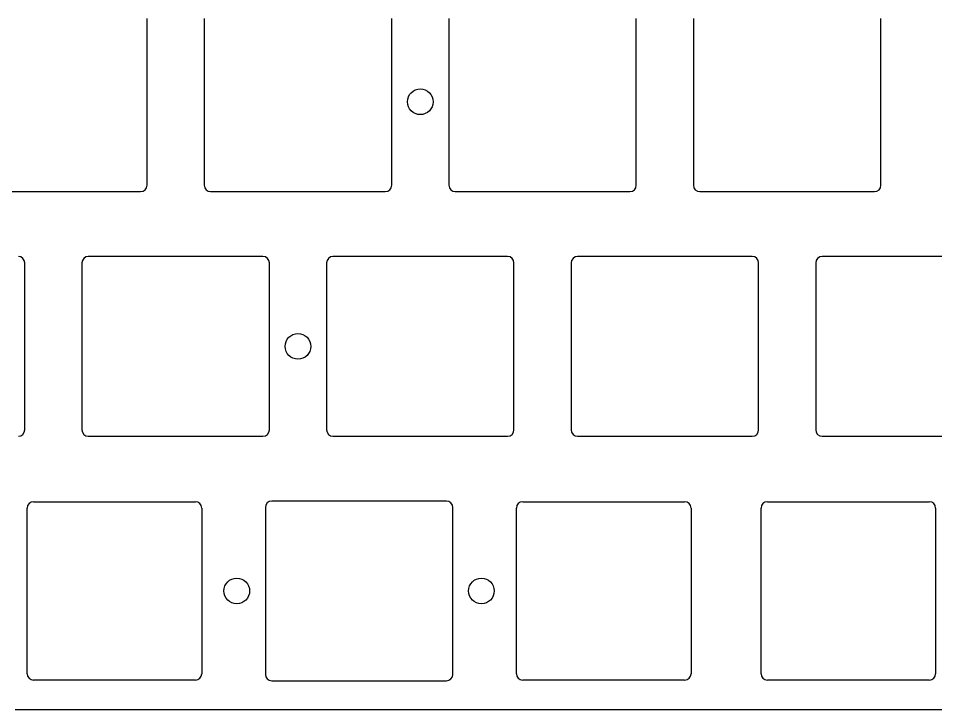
# Model space of a CAD drawing. Header units: millimetres. Extents: x -9 to 276, y -90 to 14.
# Drawn here: x 68.7 to 140.2, y -85.5 to -31.6 of the extents above; entities that cross this region are included whole.
import ezdxf

# ---------------------------------------------------------------- set-up
doc = ezdxf.new("R2010")
doc.units = ezdxf.units.MM
doc.layers.add('BLACK', color=7, linetype='CONTINUOUS')

msp = doc.modelspace()

# ---------------------------------------------------------------- linework, layer by layer
at = {"layer": 'BLACK', "linetype": 'Continuous'}
for p, q in [((78.73895, -44.60205), (78.73895, -31.60205)), ((83.18895, -31.60205), (83.18895, -44.60205)), ((97.78895, -44.60205), (97.78895, -31.60205)), ((102.23895, -31.60205), (102.23895, -44.60205)), ((116.83895, -44.60205), (116.83895, -31.60205)), ((121.28895, -31.60205), (121.28895, -44.60205)), ((135.88895, -44.60205), (135.88895, -31.60205)), ((64.63895, -45.10205), (78.23895, -45.10205)), ((83.68895, -45.10205), (97.28895, -45.10205)), ((102.73895, -45.10205), (116.33895, -45.10205)), ((121.78895, -45.10205), (135.38895, -45.10205)), ((69.21395, -63.65205), (69.21395, -50.65205)), ((73.66395, -50.65205), (73.66395, -63.65205)), ((87.76395, -50.15205), (74.16395, -50.15205)), ((88.26395, -63.65205), (88.26395, -50.65205)), ((92.71395, -50.65205), (92.71395, -63.65205)), ((106.81395, -50.15205), (93.21395, -50.15205)), ((107.31395, -63.65205), (107.31395, -50.65205)), ((111.76395, -50.65205), (111.76395, -63.65205)), ((125.86395, -50.15205), (112.26395, -50.15205)), ((126.36395, -63.65205), (126.36395, -50.65205)), ((130.81395, -50.65205), (130.81395, -63.65205)), ((144.91395, -50.15205), (131.31395, -50.15205)), ((74.16395, -64.15205), (87.76395, -64.15205)), ((93.21395, -64.15205), (106.81395, -64.15205)), ((112.26395, -64.15205), (125.86395, -64.15205)), ((131.31395, -64.15205), (144.91395, -64.15205)), ((69.9, -69.25), (82.5, -69.25)), ((102.052175, -69.2041), (88.452176, -69.2041)), ((108, -69.25), (120.6, -69.25)), ((127.05145, -69.25205), (139.65145, -69.25205)), ((69.4, -82.65), (69.4, -69.75)), ((83, -69.75), (83, -82.65)), ((87.952175, -69.704101), (87.952175, -82.704099)), ((102.552175, -82.7041), (102.552175, -69.7041)), ((107.5, -82.65), (107.5, -69.75)), ((121.1, -69.75), (121.1, -82.65)), ((126.55145, -82.65205), (126.55145, -69.75205)), ((140.15145, -69.75205), (140.15145, -82.65205)), ((82.5, -83.15), (69.9, -83.15)), ((88.452176, -83.2041), (102.052175, -83.2041)), ((120.6, -83.15), (108, -83.15)), ((139.65145, -83.15205), (127.05145, -83.15205)), ((68.474748, -85.450002), (68.854714, -85.45)), ((68.854714, -85.45), (70.543776, -85.45)), ((70.543776, -85.45), (70.547278, -85.45)), ((70.547278, -85.45), (72.239842, -85.45)), ((72.239842, -85.45), (75.62497, -85.45)), ((75.62497, -85.45), (79.010099, -85.45)), ((79.010099, -85.45), (82.395227, -85.45)), ((82.395227, -85.45), (89.165483, -85.45)), ((89.165483, -85.45), (95.935739, -85.45)), ((95.935739, -85.45), (102.705995, -85.45)), ((102.705995, -85.45), (116.246508, -85.45)), ((116.246508, -85.45), (129.78702, -85.45)), ((129.78702, -85.45), (143.327532, -85.45))]:
    msp.add_line(p, q, dxfattribs=at)
at = {"layer": 'BLACK'}
for centre in [(100.01395, -38.10205), (90.48895, -57.15205), (85.72645, -76.20205), (104.77645, -76.20205)]:
    msp.add_circle(centre, 1, dxfattribs=at)
for centre, radius, start, end in [((78.2389, -44.602), 0.50005, 270.00572901, 359.99427099), ((83.689, -44.602), 0.50005, 180.00572901, 269.99427099), ((97.2889, -44.602), 0.50005, 270.00572901, 359.99427099), ((102.739, -44.602), 0.50005, 180.00572901, 269.99427099), ((116.3389, -44.602), 0.50005, 270.00572901, 359.99427099), ((121.789, -44.602), 0.50005, 180.00572901, 269.99427099), ((135.3889, -44.602), 0.50005, 270.00572901, 359.99427099), ((68.7139, -50.6521), 0.50005, 0.00572901, 89.99427099), ((74.164, -50.6521), 0.50005, 90.00572901, 179.99427099), ((87.7639, -50.6521), 0.50005, 0.00572901, 89.99427099), ((93.214, -50.6521), 0.50005, 90.00572901, 179.99427099), ((106.8139, -50.6521), 0.50005, 0.00572901, 89.99427099), ((112.264, -50.6521), 0.50005, 90.00572901, 179.99427099), ((125.8639, -50.6521), 0.50005, 0.00572901, 89.99427099), ((131.314, -50.6521), 0.50005, 90.00572901, 179.99427099), ((68.7139, -63.652), 0.50005, 270.00572901, 359.99427099), ((74.164, -63.652), 0.50005, 180.00572901, 269.99427099), ((87.7639, -63.652), 0.50005, 270.00572901, 359.99427099), ((93.214, -63.652), 0.50005, 180.00572901, 269.99427099), ((106.8139, -63.652), 0.50005, 270.00572901, 359.99427099), ((112.264, -63.652), 0.50005, 180.00572901, 269.99427099), ((125.8639, -63.652), 0.50005, 270.00572901, 359.99427099), ((131.314, -63.652), 0.50005, 180.00572901, 269.99427099), ((69.900001, -69.750001), 0.500001, 90.00011459, 179.99988541), ((82.499999, -69.750001), 0.500001, 0.00011459, 89.99988541), ((88.452176, -69.704101), 0.500001, 90, 180), ((102.05215, -69.70415), 0.50005, 0.00572929, 89.9971355), ((108, -69.75), 0.5, 90, 180), ((120.6, -69.75), 0.5, 0, 90), ((127.051451, -69.752051), 0.500001, 90.00011459, 179.99988541), ((139.651449, -69.752051), 0.500001, 0.00011459, 89.99988541), ((69.900001, -82.649999), 0.500001, 180.00011459, 269.99988541), ((82.499999, -82.649999), 0.500001, 270.00011459, 359.99988541), ((88.452176, -82.704099), 0.500001, 180, 270), ((102.05217, -82.7041), 0.500005, 270.00057296, 0), ((108, -82.65), 0.5, 180, 270), ((120.6, -82.65), 0.5, 270, 0), ((127.051451, -82.652049), 0.500001, 180.00011459, 269.99988541), ((139.651449, -82.652049), 0.500001, 270.00011459, 359.99988541)]:
    msp.add_arc(centre, radius, start, end, dxfattribs=at)

doc.saveas('drawing.dxf')
